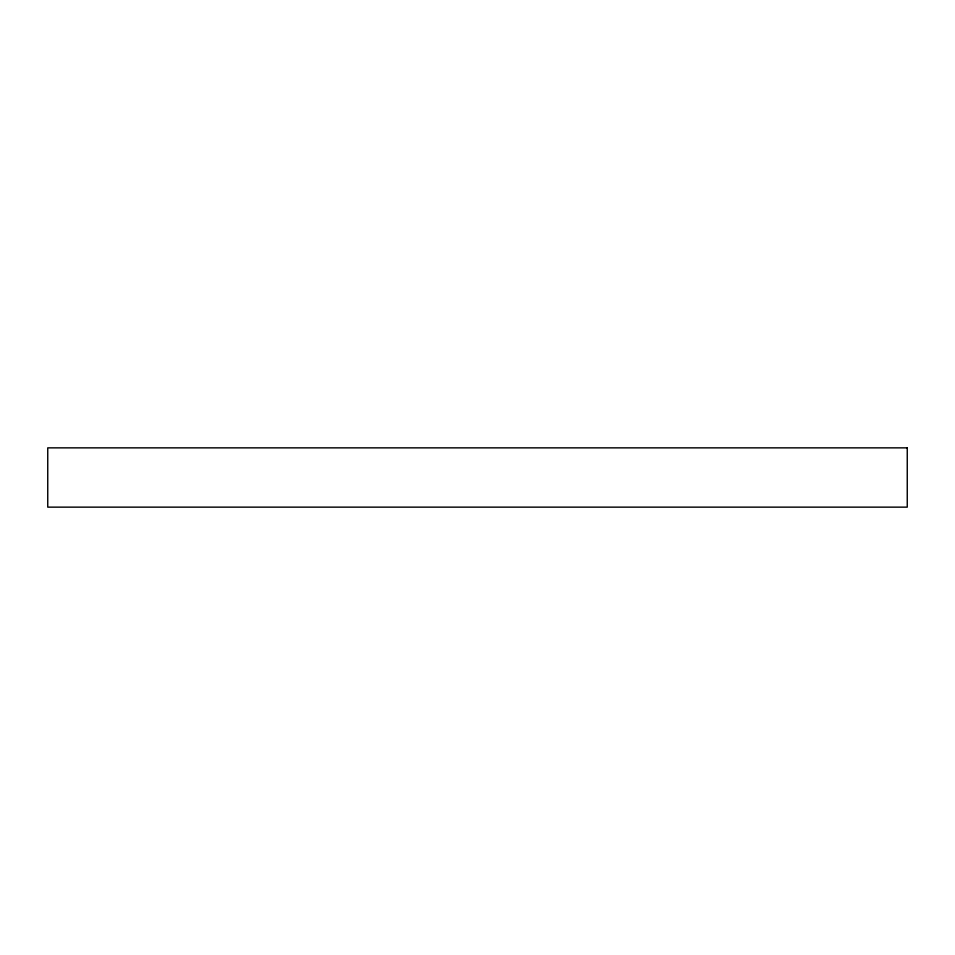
<?xml version="1.0" encoding="UTF-8"?>
<svg xmlns="http://www.w3.org/2000/svg" width="955" height="955" viewBox="0 0 955 955"><rect width="100%" height="100%" fill="white"/><g stroke="black" fill="none" stroke-linecap="round" stroke-linejoin="round"><path stroke-width="1.43" d="M907.25 447.859L47.75 447.859L47.75 507.141L907.25 507.141L907.25 447.859"/></g></svg>
